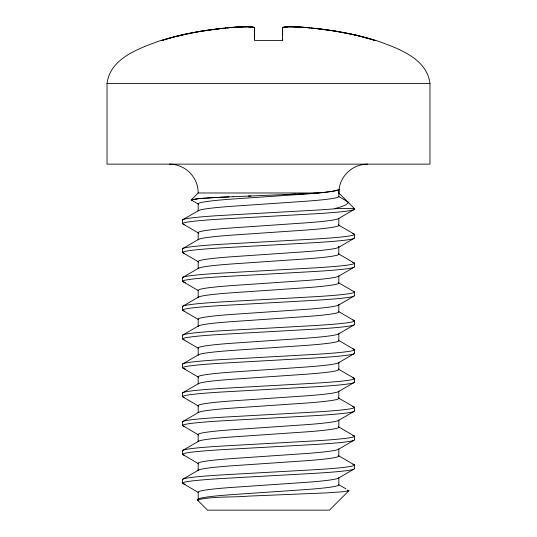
<?xml version="1.0" encoding="UTF-8"?>
<svg xmlns="http://www.w3.org/2000/svg" width="537" height="537" viewBox="0 0 537 537"><rect width="100%" height="100%" fill="white"/><g stroke="black" fill="none" stroke-linecap="round" stroke-linejoin="round"><path stroke-width="0.81" d="M198.18 499.336L198.18 492.127A70.615 4.168 -2 0 1 233.34 487.321L303.66 482.515A70.615 4.168 -2 0 0 338.813 477.715L338.82 484.918A70.615 4.168 -2 0 1 303.66 489.724L233.34 494.53A70.615 4.168 -2 0 0 198.187 499.336A70.582 4.168 2 0 0 198.401 499.672M254.585 38.845L254.585 27.951L254.585 31.992M282.408 28.924L282.415 32.274M282.415 32.562L282.415 35.798M282.415 31.992L282.415 31.193M254.585 28.132L254.585 40.517L282.415 40.517L282.415 38.845M338.82 247.04L338.82 254.249A70.615 4.168 -2 0 1 303.66 259.056L233.34 263.862A70.615 4.168 -2 0 0 198.187 268.668L198.18 261.459A70.615 4.168 -2 0 1 233.34 256.652L303.66 251.846A70.615 4.168 -2 0 0 338.813 247.04A70.615 4.168 2 0 0 338.25 246.496M347.345 201.503L338.82 196.582L339.062 189.232A71.502 4.531 -1.8 0 1 318.226 192.964M282.408 28.729L282.449 27.837A27.937 2.698 5.6 0 1 287.792 26.884M317.058 28.636L317.783 28.716A369.691 369.691 0 0 1 341.599 32.22L346.452 33.14A289.396 289.396 0 0 1 358.078 35.67A248.47 248.47 0 0 1 375.531 40.503L375.645 40.309C396.668 47.941 426.667 57.613 429.969 83.41L429.969 164.141L107.031 164.141L107.031 83.41C110.327 57.6 140.338 47.988 161.335 40.268L161.476 40.517A248.47 248.47 0 0 1 178.922 35.684A289.396 289.396 0 0 1 190.554 33.146L195.408 32.227A369.691 369.691 0 0 1 219.217 28.723L219.942 28.636M282.435 27.877L282.415 30.945M348.875 490.731L342.713 491.758L326.415 492.899L248.503 496.107C231.682 497.591 213.458 496.121 197.26 499.866L207.544 510.15L329.456 510.15L348.909 490.69L347.271 490.066M282.516 27.763L282.496 27.783A26.071 2.517 5.5 0 0 282.415 27.937L282.415 27.951A26.467 2.551 5.5 0 1 282.496 27.783L282.516 27.77A28.401 2.739 5.6 0 1 310.024 27.904M198.952 198.65L191.326 199.831L198.18 192.978L318.676 192.978A70.615 4.168 -2 0 0 338.82 189.373M191.326 199.831L196.388 198.912M198.75 210.45L182.748 219.74M198.75 239.287L182.748 248.577M198.75 268.117L182.748 277.407M198.75 296.954L182.748 306.244M338.25 218.754L353.735 209.745M198.75 325.784L182.748 335.075M338.25 247.584L353.735 238.576M198.75 354.621L182.748 363.911M338.25 276.421L353.735 267.413M198.75 383.458L182.748 392.748M338.25 305.258L353.735 296.243M198.75 412.288L182.748 421.579M338.25 334.088L353.735 325.08M198.75 441.125L182.748 450.415M338.25 362.925L353.735 353.91M198.75 469.956L182.748 479.246M338.25 391.755L353.735 382.747M338.25 420.592L353.735 411.577M338.25 449.422L353.735 440.414M338.25 478.259L353.735 469.251M193.414 32.596L175.478 36.536L161.476 40.517A248.436 248.436 0 0 1 176.673 36.227A293.679 293.679 0 0 1 192.964 32.683M194.938 32.314L201.086 31.24M201.08 31.247L223.707 28.226M216.552 29.032L218.082 28.85M220.667 28.555L221.405 28.474M221.855 28.421L224.446 28.152M196.461 198.871L199.589 198.589M224.379 28.159L225.325 28.065M225.178 28.078L225.896 28.005M225.533 28.045L226.09 27.984M225.715 28.025L226.976 27.904A28.401 2.739 -5.6 0 1 254.451 27.77L254.504 27.783A26.467 2.551 -5.5 0 1 254.572 27.904L254.585 27.978A26.071 2.517 -5.5 0 0 254.518 27.783L254.504 27.783M226.862 27.911L227.654 27.837M198.697 198.656L203.536 198.267M199.314 198.603L203.926 198.24M203.489 198.267L205.147 198.153M204.328 198.213L204.731 198.18M205.053 198.16L205.986 198.093M205.866 198.099L209.316 197.878M206.698 198.046L208.423 197.931M208.578 197.925L211.162 197.764M209.484 197.871L212.108 197.71M316.434 193.112L318.676 192.978A70.575 4.168 -2 0 1 303.66 194.179L233.34 198.985A70.615 4.168 -2 0 0 198.187 203.792L198.18 211.001A70.615 4.168 -2 0 1 233.34 206.195L303.66 201.388A70.615 4.168 -2 0 0 338.813 196.582M316.897 193.085L314.575 193.219M211.35 197.764L213.075 197.656M212.31 197.71L214.055 197.603M213.29 197.65L215.055 197.542M313.615 193.273L315.044 193.192M214.29 197.596L216.069 197.488M309.07 193.501L314.091 193.246M215.303 197.542L219.539 197.327M311.648 193.374L312.145 193.354M217.102 197.435L218.15 197.381M219.217 197.327L222.305 197.193M309.648 193.481L304.774 193.709M220.298 197.28L226.735 196.992M308.124 193.548L299.089 193.964M222.499 197.173L229.03 196.891M283.543 194.622L304.459 193.723M227.07 196.972L233.152 196.717M248.403 196.099L295.531 194.119M233.058 196.723L250.98 195.992M287.866 26.904L290.799 26.85M242.751 26.904L244.55 26.863M244.53 26.863L245.402 26.85M245.375 26.857L246.221 26.85M107.031 83.41L429.969 83.41M338.632 192.978L338.82 192.978A28.837 28.837 0 0 1 367.65 164.147M182.58 223.614A86.162 4.168 -1.6 0 1 225.54 218.807L311.46 214.001A86.162 4.168 -1.6 0 0 354.42 209.195L354.427 208.584L337.088 208.584A86.148 4.168 -1.6 0 1 311.46 210.397L225.54 215.203A86.162 4.168 -1.6 0 0 182.58 220.009L182.573 223.614A86.162 4.168 1.6 0 0 184.151 224.453M290.779 26.85L291.625 26.857M246.201 26.85L249.134 26.904L248.45 26.877M291.598 26.85L292.47 26.863M292.45 26.863L294.249 26.904M309.346 27.837L311.648 28.058M310.91 27.984L313.662 28.266M311.863 28.085L312.923 28.186M313.373 28.233L314.4 28.34M314.118 28.313L315.145 28.421M314.769 28.38L316.333 28.555M315.514 28.461L335.92 31.247M321.978 29.226L323.522 29.421M335.914 31.24L355.655 35.12L375.524 40.517A248.436 248.436 0 0 0 360.327 36.227A293.679 293.679 0 0 0 344.036 32.683M354.252 234.159L338.25 224.869M354.252 262.996L338.25 253.706M354.252 291.826L338.25 282.536M191.4 200.079L198.75 204.335M354.252 320.663L338.25 311.373M354.252 349.493L338.25 340.203M354.252 378.33L338.25 369.04M354.252 407.16L338.25 397.87M354.252 435.997L338.25 426.707M354.252 464.827L338.25 455.537M183.265 224.157L198.75 233.172M183.265 252.994L198.75 262.002M183.265 281.824L198.75 290.839M183.265 310.661L198.75 319.669M183.265 339.498L198.75 348.506M183.265 368.328L198.75 377.336M338.25 484.374L345.996 488.878M183.265 397.165L198.75 406.173M183.265 425.995L198.75 435.01M183.265 454.832L198.75 463.84M183.09 483.589L198.75 492.677M338.82 192.978L354.427 208.584M254.572 27.897L254.572 27.897A27.937 2.698 -5.6 0 0 249.208 26.884M282.415 28.085L282.415 40.517M354.427 234.427L354.427 238.032A86.162 4.168 -1.6 0 1 311.46 242.838L225.54 247.644A86.162 4.168 -1.6 0 0 182.58 252.45L182.573 248.846A86.162 4.168 -1.6 0 1 225.54 244.04L311.46 239.233A86.162 4.168 -1.6 0 0 354.42 234.427A86.162 4.168 1.6 0 0 352.849 233.588M354.427 263.258L354.427 266.862A86.162 4.168 -1.6 0 1 311.46 271.668L225.54 276.474A86.162 4.168 -1.6 0 0 182.58 281.281L182.573 277.676A86.162 4.168 -1.6 0 1 225.54 272.87L311.46 268.064A86.162 4.168 -1.6 0 0 354.42 263.258A86.162 4.168 1.6 0 0 352.849 262.425M354.427 292.094L354.427 295.699A86.162 4.168 -1.6 0 1 311.46 300.505L225.54 305.311A86.162 4.168 -1.6 0 0 182.58 310.118L182.573 306.513A86.162 4.168 -1.6 0 1 225.54 301.707L311.46 296.901A86.162 4.168 -1.6 0 0 354.42 292.094A86.162 4.168 1.6 0 0 353.729 291.544M354.427 320.925L354.427 324.529A86.162 4.168 -1.6 0 1 311.46 329.335L225.54 334.142A86.162 4.168 -1.6 0 0 182.58 338.948L182.573 335.343A86.162 4.168 -1.6 0 1 225.54 330.537L311.46 325.731A86.162 4.168 -1.6 0 0 354.42 320.925A86.162 4.168 1.6 0 0 352.849 320.092M354.427 349.762L354.427 353.366A86.162 4.168 -1.6 0 1 311.46 358.172L225.54 362.978A86.162 4.168 -1.6 0 0 182.58 367.785L182.573 364.18A86.162 4.168 -1.6 0 1 225.54 359.374L311.46 354.568A86.162 4.168 -1.6 0 0 354.42 349.762A86.162 4.168 1.6 0 0 352.849 348.922M354.427 378.592L354.427 382.203A86.162 4.168 -1.6 0 1 311.46 387.002L225.54 391.809A86.162 4.168 -1.6 0 0 182.58 396.615L182.573 393.01A86.162 4.168 -1.6 0 1 225.54 388.204L311.46 383.398A86.162 4.168 -1.6 0 0 354.42 378.592A86.162 4.168 1.6 0 0 352.849 377.759M354.427 407.429L354.427 411.033A86.162 4.168 -1.6 0 1 311.46 415.839L225.54 420.646A86.162 4.168 -1.6 0 0 182.58 425.452L182.573 421.847A86.162 4.168 -1.6 0 1 225.54 417.041L311.46 412.235A86.162 4.168 -1.6 0 0 354.42 407.429A86.162 4.168 1.6 0 0 352.849 406.59M354.427 436.266L354.427 439.87A86.162 4.168 -1.6 0 1 311.46 444.676L225.54 449.476A86.162 4.168 -1.6 0 0 182.58 454.282L182.573 450.677A86.162 4.168 -1.6 0 1 225.54 445.871L311.46 441.072A86.162 4.168 -1.6 0 0 354.42 436.266A86.162 4.168 1.6 0 0 352.849 435.426M354.427 465.096L354.427 468.7A86.162 4.168 -1.6 0 1 311.46 473.506L225.54 478.313A86.162 4.168 -1.6 0 0 182.58 483.119L182.573 479.514A86.162 4.168 -1.6 0 1 225.54 474.708L311.46 469.902A86.162 4.168 -1.6 0 0 354.42 465.096A86.162 4.168 1.6 0 0 352.849 464.257M178.391 35.811A292.094 292.094 0 0 1 185.829 34.12M169.35 164.141A28.837 28.837 0 0 1 198.18 192.978M198.71 500.363A69.783 2.524 1.4 0 1 197.233 499.866M354.017 208.779A86.115 4.162 1.6 0 1 354.427 209.195M354.252 237.763A86.162 4.168 1.6 0 1 354.42 238.032M182.748 220.277A86.162 4.168 1.6 0 1 182.58 220.009M354.252 266.6A86.162 4.168 1.6 0 1 354.42 266.862M184.151 253.283A86.162 4.168 1.6 0 1 182.58 252.45M182.748 249.108A86.162 4.168 1.6 0 1 182.58 248.846M354.252 295.431A86.162 4.168 1.6 0 1 354.42 295.699M185.406 282.422A86.162 4.168 1.6 0 1 182.58 281.281M182.748 277.944A86.162 4.168 1.6 0 1 182.58 277.676M354.252 324.267A86.162 4.168 1.6 0 1 354.42 324.529M184.151 310.95A86.162 4.168 1.6 0 1 182.58 310.118M182.748 306.775A86.162 4.168 1.6 0 1 182.58 306.513M354.252 353.098A86.162 4.168 1.6 0 1 354.42 353.366M184.151 339.787A86.162 4.168 1.6 0 1 182.58 338.948M182.748 335.612A86.162 4.168 1.6 0 1 182.58 335.343M354.252 381.935A86.162 4.168 1.6 0 1 354.42 382.203M185.406 368.919A86.162 4.168 1.6 0 1 182.58 367.785M182.748 364.442A86.162 4.168 1.6 0 1 182.58 364.18M354.252 410.765A86.162 4.168 1.6 0 1 354.42 411.033M184.151 397.454A86.162 4.168 1.6 0 1 182.58 396.615M182.748 393.279A86.162 4.168 1.6 0 1 182.58 393.01M354.252 439.602A86.162 4.168 1.6 0 1 354.42 439.87M184.151 426.291A86.162 4.168 1.6 0 1 182.58 425.452M182.748 422.116A86.162 4.168 1.6 0 1 182.58 421.847M354.252 468.432A86.162 4.168 1.6 0 1 354.42 468.7M184.151 455.121A86.162 4.168 1.6 0 1 182.58 454.282M182.748 450.946A86.162 4.168 1.6 0 1 182.58 450.677M347.721 201.482A85.282 10.626 -2.4 0 1 334.913 208.504M182.748 479.783A86.162 4.168 1.6 0 1 182.58 479.514M185.265 484.226A86.155 4.168 1.6 0 1 182.573 483.119M192.367 200.603A78.59 2.846 0.9 0 1 191.689 199.838M351.171 34.12A292.094 292.094 0 0 1 358.609 35.811M282.368 27.87A28.078 2.705 5.8 0 1 287.449 26.83M294.135 26.877A27.937 2.719 5.6 0 1 309.332 27.817M195.401 32.22A369.818 369.818 0 0 1 219.217 28.723M227.299 27.756A28.078 2.833 -5.6 0 1 243.16 26.81M317.783 28.723A369.818 369.818 0 0 1 341.599 32.22M293.84 26.81A28.078 2.833 5.6 0 1 309.701 27.756M249.551 26.83A28.078 2.705 -5.8 0 1 254.632 27.87M227.668 27.817A27.937 2.719 -5.6 0 1 242.865 26.877M198.18 463.297L198.18 470.506A70.615 4.168 -2 0 1 233.34 465.7L303.66 460.894A70.615 4.168 -2 0 0 338.813 456.088L338.82 448.878A70.615 4.168 -2 0 1 303.66 453.684L233.34 458.491A70.615 4.168 -2 0 0 198.187 463.297M198.18 434.46L198.18 441.669A70.615 4.168 -2 0 1 233.34 436.863L303.66 432.057A70.615 4.168 -2 0 0 338.813 427.251L338.82 420.041A70.615 4.168 -2 0 1 303.66 424.848L233.34 429.654A70.615 4.168 -2 0 0 198.187 434.46M198.18 405.63L198.18 412.832A70.615 4.168 -2 0 1 233.34 408.033L303.66 403.227A70.615 4.168 -2 0 0 338.813 398.42L338.82 391.211A70.615 4.168 -2 0 1 303.66 396.017L233.34 400.824A70.615 4.168 -2 0 0 198.187 405.63M198.18 376.793L198.18 384.002A70.615 4.168 -2 0 1 233.34 379.196L303.66 374.39A70.615 4.168 -2 0 0 338.813 369.584L338.82 362.374A70.615 4.168 -2 0 1 303.66 367.18L233.34 371.987A70.615 4.168 -2 0 0 198.187 376.793M198.18 347.963L198.18 355.165A70.615 4.168 -2 0 1 233.34 350.359L303.66 345.559A70.615 4.168 -2 0 0 338.813 340.753L338.82 333.544A70.615 4.168 -2 0 1 303.66 338.35L233.34 343.156A70.615 4.168 -2 0 0 198.187 347.963M198.18 319.126L198.18 326.335A70.615 4.168 -2 0 1 233.34 321.529L303.66 316.723A70.615 4.168 -2 0 0 338.813 311.916L338.82 304.707A70.615 4.168 -2 0 1 303.66 309.513L233.34 314.32A70.615 4.168 -2 0 0 198.187 319.126M198.18 290.289L198.18 297.498A70.615 4.168 -2 0 1 233.34 292.692L303.66 287.886A70.615 4.168 -2 0 0 338.813 283.086L338.82 275.877A70.615 4.168 -2 0 1 303.66 280.683L233.34 285.489A70.615 4.168 -2 0 0 198.187 290.289M198.18 232.622L198.18 239.831A70.615 4.168 -2 0 1 233.34 235.025L303.66 230.219A70.615 4.168 -2 0 0 338.813 225.412L338.82 218.21A70.615 4.168 -2 0 1 303.66 223.009L233.34 227.816A70.615 4.168 -2 0 0 198.187 232.622"/></g></svg>
